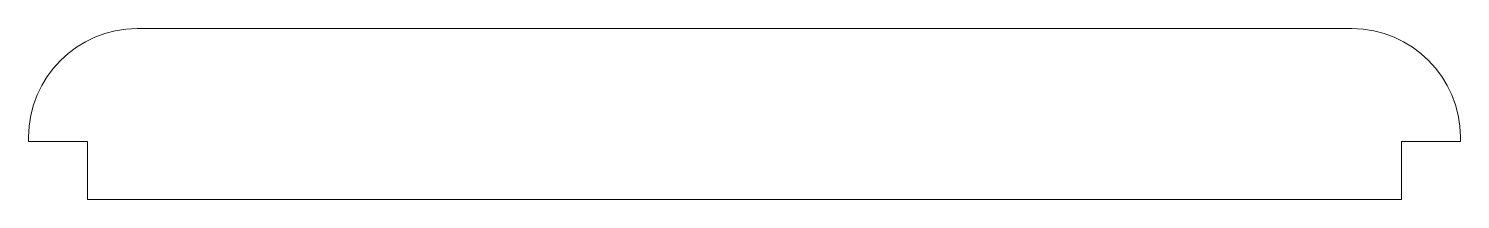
# Model space of a CAD drawing. Header units: millimetres. Extents: x -496 to 494, y -59 to 59.
import ezdxf

# ---------------------------------------------------------------- set-up
doc = ezdxf.new("R2010")
doc.units = ezdxf.units.MM

msp = doc.modelspace()

# ---------------------------------------------------------------- linework, layer by layer
at = {"color": 7, "linetype": 'Continuous', "lineweight": 15}
for p, q in [((419.25, 59), (-420.85, 59)), ((-495.85, -16), (-495.85, -19)), ((-495.85, -19), (-455.05, -19)), ((-455.05, -19), (-455.05, -59)), ((453.45, -19), (494.25, -19)), ((453.45, -59), (453.45, -19)), ((494.25, -19), (494.25, -16)), ((-455.05, -59), (453.45, -59))]:
    msp.add_line(p, q, dxfattribs=at)
for centre, start, end in [((-420.85, -16), 90, 180), ((419.25, -16), 0, 90)]:
    msp.add_arc(centre, 75, start, end, dxfattribs=at)

doc.saveas('drawing.dxf')
